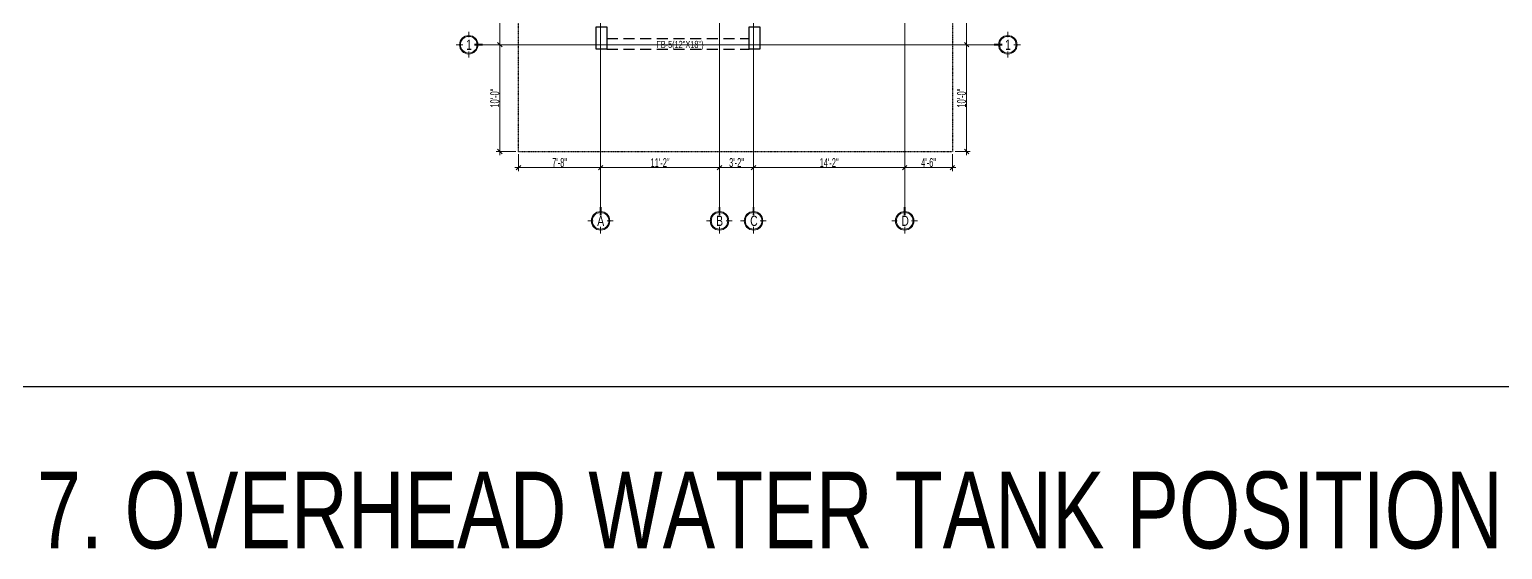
# Model space of a CAD drawing. Header units: inches. Extents: x 283072 to 301462, y 26630 to 62925.
# Drawn here: x 293775 to 295432, y 30119 to 30704 of the extents above; entities that cross this region are included whole.
import ezdxf
from ezdxf.enums import TextEntityAlignment as Align

# ---------------------------------------------------------------- set-up
doc = ezdxf.new("R2010")
doc.units = ezdxf.units.IN
doc.header["$MEASUREMENT"] = 0
doc.header["$PDMODE"] = 2
for name, pattern in [('ACAD_ISO03W100', [30, 12, -18]), ('CENTER2', [1.125, 0.75, -0.125, 0.125, -0.125]), ('DASHDOT', [25.4, 12.7, -6.35, 0, -6.35]), ('HIDDEN', [0.375, 0.25, -0.125])]:
    doc.linetypes.add(name, pattern=pattern)
doc.layers.get('0').update_dxf_attribs({"lineweight": 5})
for name, color, linetype, lineweight in [('BEAM', 54, 'ACAD_ISO03W100', 5), ('BUILDING_OUTER_P3', 1, 'Continuous', 35), ('column', 1, 'Continuous', 30), ('Dime.', 7, 'Continuous', 15), ('Dimension.', 7, 'Continuous', 5), ('Grid+Di', 194, 'CENTER2', 15), ('Text Room name', 4, 'Continuous', 13)]:
    doc.layers.add(name, color=color, linetype=linetype, lineweight=lineweight)
doc.styles.add('ltcnbt', font='swisscl.ttf', dxfattribs={"width": 0.7, "height": 10})
doc.styles.add('S_Swis721 LtCn BT', font='swisscl.ttf')
doc.styles.add('style4', font='swisscl.ttf')
doc.dimstyles.new('SCALE-50', dxfattribs={"dimtxt": 9, "dimasz": 5, "dimexe": 4, "dimexo": 3, "dimgap": 0.5, "dimtad": 1, "dimdec": 0, "dimzin": 3, "dimdsep": 46, "dimlunit": 4, "dimtxsty": 'ltcnbt', "dimblk": 'OBLIQUE', "dimcen": 0.09375, "dimdle": 4, "dimclrd": 252, "dimclre": 252, "dimclrt": 7, "dimadec": 0, "dimazin": 0, "dimtfac": 1, "dimtdec": 0, "dimtofl": 0, "dimtmove": 1, "dimatfit": 3, "dimfxl": 3, "dimtolj": 1, "dimtzin": 0, "dimlwd": 15, "dimlwe": 15, "dimarcsym": 0})

# ---------------------------------------------------------------- blocks, each defined once
blk = doc.blocks.new('GN')
at = {"layer": 'Grid+Di', "color": 5, "linetype": 'ByBlock', "lineweight": 0}
for points in [[(-6.3, 0), (-13.4, 0)], [(0, 8), (0, 13.6)], [(0, -13.4), (0, -7)]]:
    blk.add_lwpolyline(points, dxfattribs=at)
at = {"layer": 'Grid+Di', "color": 5, "linetype": 'ByBlock', "lineweight": 0, "const_width": 2}
blk.add_lwpolyline([(14.5, 0), (5.9, 0)], dxfattribs=at)
at = {"layer": 'Grid+Di', "color": 5, "linetype": 'ByBlock'}
for radius in [9.76, 8.76]:
    blk.add_circle((0, 0), radius, dxfattribs=at)
blk = doc.blocks.new('_Oblique')
at = {"color": 0, "linetype": 'ByBlock', "lineweight": -2}
blk.add_line((-0.5, -0.5), (0.5, 0.5), dxfattribs=at)
blk = doc.blocks.new('*D456')
at = {"layer": 'Defpoints', "color": 0, "linetype": 'ByBlock', "lineweight": 30, "ltscale": 200, "transparency": 16777216}
for p in [(294324.9, 30567.1), (294417.2, 30567.1), (294417.2, 30549)]:
    blk.add_point(p, dxfattribs=at)
at = {"layer": 'Dimension.', "color": 252, "lineweight": 15, "ltscale": 200, "transparency": 16777216}
for p, q in [((294320.9, 30549), (294421.2, 30549)), ((294324.9, 30564.1), (294324.9, 30545)), ((294417.2, 30564.1), (294417.2, 30545))]:
    blk.add_line(p, q, dxfattribs=at)
at = {"layer": 'Dimension.', "color": 252, "linetype": 'ByBlock', "lineweight": 15, "ltscale": 200, "transparency": 16777216, "xscale": 5, "yscale": 5, "zscale": 5, "rotation": 180}
blk.add_blockref('_Oblique', (294324.9, 30549), dxfattribs=at)
at = {"layer": 'Dimension.', "color": 252, "linetype": 'ByBlock', "lineweight": 15, "ltscale": 200, "transparency": 16777216, "xscale": 5, "yscale": 5, "zscale": 5}
blk.add_blockref('_Oblique', (294417.2, 30549), dxfattribs=at)
at = {"layer": 'Dimension.', "color": 7, "linetype": 'ByBlock', "lineweight": 15, "ltscale": 200, "transparency": 16777216, "insert": (294371.1, 30554.6), "char_height": 10, "attachment_point": 5, "style": 'ltcnbt'}
blk.add_mtext('\\A1;7\'-8"', dxfattribs=at)
blk = doc.blocks.new('*D457')
at = {"layer": 'Defpoints', "color": 0, "linetype": 'ByBlock', "lineweight": 30, "ltscale": 200, "transparency": 16777216}
for p in [(294417.2, 30567.1), (294550.9, 30567.1), (294550.9, 30549)]:
    blk.add_point(p, dxfattribs=at)
at = {"layer": 'Dimension.', "color": 252, "lineweight": 15, "ltscale": 200, "transparency": 16777216}
for p, q in [((294413.2, 30549), (294554.9, 30549)), ((294417.2, 30564.1), (294417.2, 30545)), ((294550.9, 30564.1), (294550.9, 30545))]:
    blk.add_line(p, q, dxfattribs=at)
at = {"layer": 'Dimension.', "color": 252, "linetype": 'ByBlock', "lineweight": 15, "ltscale": 200, "transparency": 16777216, "xscale": 5, "yscale": 5, "zscale": 5, "rotation": 180}
blk.add_blockref('_Oblique', (294417.2, 30549), dxfattribs=at)
at = {"layer": 'Dimension.', "color": 252, "linetype": 'ByBlock', "lineweight": 15, "ltscale": 200, "transparency": 16777216, "xscale": 5, "yscale": 5, "zscale": 5}
blk.add_blockref('_Oblique', (294550.9, 30549), dxfattribs=at)
at = {"layer": 'Dimension.', "color": 7, "linetype": 'ByBlock', "lineweight": 15, "ltscale": 200, "transparency": 16777216, "insert": (294484.1, 30554.5), "char_height": 10, "attachment_point": 5, "style": 'ltcnbt'}
blk.add_mtext('\\A1;11\'-2"', dxfattribs=at)
blk = doc.blocks.new('*D458')
at = {"layer": 'Defpoints', "color": 0, "linetype": 'ByBlock', "lineweight": 30, "ltscale": 200, "transparency": 16777216}
for p in [(294550.9, 30567.1), (294589.2, 30567.1), (294589.2, 30549)]:
    blk.add_point(p, dxfattribs=at)
at = {"layer": 'Dimension.', "color": 252, "lineweight": 15, "ltscale": 200, "transparency": 16777216}
for p, q in [((294546.9, 30549), (294593.2, 30549)), ((294550.9, 30564.1), (294550.9, 30545)), ((294589.2, 30564.1), (294589.2, 30545))]:
    blk.add_line(p, q, dxfattribs=at)
at = {"layer": 'Dimension.', "color": 252, "linetype": 'ByBlock', "lineweight": 15, "ltscale": 200, "transparency": 16777216, "xscale": 5, "yscale": 5, "zscale": 5, "rotation": 180}
blk.add_blockref('_Oblique', (294550.9, 30549), dxfattribs=at)
at = {"layer": 'Dimension.', "color": 252, "linetype": 'ByBlock', "lineweight": 15, "ltscale": 200, "transparency": 16777216, "xscale": 5, "yscale": 5, "zscale": 5}
blk.add_blockref('_Oblique', (294589.2, 30549), dxfattribs=at)
at = {"layer": 'Dimension.', "color": 7, "linetype": 'ByBlock', "lineweight": 15, "ltscale": 200, "transparency": 16777216, "insert": (294570.1, 30554.6), "char_height": 10, "attachment_point": 5, "style": 'ltcnbt'}
blk.add_mtext('\\A1;3\'-2"', dxfattribs=at)
blk = doc.blocks.new('*D459')
at = {"layer": 'Defpoints', "color": 0, "linetype": 'ByBlock', "lineweight": 30, "ltscale": 200, "transparency": 16777216}
for p in [(294589.2, 30567.1), (294759.2, 30567.1), (294759.2, 30549)]:
    blk.add_point(p, dxfattribs=at)
at = {"layer": 'Dimension.', "color": 252, "lineweight": 15, "ltscale": 200, "transparency": 16777216}
for p, q in [((294585.2, 30549), (294763.2, 30549)), ((294589.2, 30564.1), (294589.2, 30545)), ((294759.2, 30564.1), (294759.2, 30545))]:
    blk.add_line(p, q, dxfattribs=at)
at = {"layer": 'Dimension.', "color": 252, "linetype": 'ByBlock', "lineweight": 15, "ltscale": 200, "transparency": 16777216, "xscale": 5, "yscale": 5, "zscale": 5, "rotation": 180}
blk.add_blockref('_Oblique', (294589.2, 30549), dxfattribs=at)
at = {"layer": 'Dimension.', "color": 252, "linetype": 'ByBlock', "lineweight": 15, "ltscale": 200, "transparency": 16777216, "xscale": 5, "yscale": 5, "zscale": 5}
blk.add_blockref('_Oblique', (294759.2, 30549), dxfattribs=at)
at = {"layer": 'Dimension.', "color": 7, "linetype": 'ByBlock', "lineweight": 15, "ltscale": 200, "transparency": 16777216, "insert": (294674.2, 30554.5), "char_height": 10, "attachment_point": 5, "style": 'ltcnbt'}
blk.add_mtext('\\A1;14\'-2"', dxfattribs=at)
blk = doc.blocks.new('*D460')
at = {"layer": 'Defpoints', "color": 0, "linetype": 'ByBlock', "lineweight": 30, "ltscale": 200, "transparency": 16777216}
for p in [(294759.2, 30567.1), (294812.9, 30567.1), (294812.9, 30549)]:
    blk.add_point(p, dxfattribs=at)
at = {"layer": 'Dimension.', "color": 252, "lineweight": 15, "ltscale": 200, "transparency": 16777216}
for p, q in [((294755.2, 30549), (294816.9, 30549)), ((294759.2, 30564.1), (294759.2, 30545)), ((294812.9, 30564.1), (294812.9, 30545))]:
    blk.add_line(p, q, dxfattribs=at)
at = {"layer": 'Dimension.', "color": 252, "linetype": 'ByBlock', "lineweight": 15, "ltscale": 200, "transparency": 16777216, "xscale": 5, "yscale": 5, "zscale": 5, "rotation": 180}
blk.add_blockref('_Oblique', (294759.2, 30549), dxfattribs=at)
at = {"layer": 'Dimension.', "color": 252, "linetype": 'ByBlock', "lineweight": 15, "ltscale": 200, "transparency": 16777216, "xscale": 5, "yscale": 5, "zscale": 5}
blk.add_blockref('_Oblique', (294812.9, 30549), dxfattribs=at)
at = {"layer": 'Dimension.', "color": 7, "linetype": 'ByBlock', "lineweight": 15, "ltscale": 200, "transparency": 16777216, "insert": (294786.1, 30554.6), "char_height": 10, "attachment_point": 5, "style": 'ltcnbt'}
blk.add_mtext('\\A1;4\'-6"', dxfattribs=at)
blk = doc.blocks.new('*D461')
at = {"layer": 'Defpoints', "color": 0, "linetype": 'ByBlock', "lineweight": 30, "ltscale": 200, "transparency": 16777216}
for p in [(294303.9, 30687.2), (294324.9, 30687.2), (294324.9, 30567.1)]:
    blk.add_point(p, dxfattribs=at)
at = {"layer": 'Dimension.', "color": 252, "lineweight": 15, "ltscale": 200, "transparency": 16777216}
for p, q in [((294321.9, 30687.2), (294299.9, 30687.2)), ((294303.9, 30563.1), (294303.9, 30691.2)), ((294321.9, 30567.1), (294299.9, 30567.1))]:
    blk.add_line(p, q, dxfattribs=at)
at = {"layer": 'Dimension.', "color": 252, "linetype": 'ByBlock', "lineweight": 15, "ltscale": 200, "transparency": 16777216, "xscale": 5, "yscale": 5, "zscale": 5}
for p, rotation in [((294303.9, 30687.2), 90), ((294303.9, 30567.1), 270)]:
    blk.add_blockref('_Oblique', p, dxfattribs=dict(at, rotation=rotation))
at = {"layer": 'Dimension.', "color": 7, "linetype": 'ByBlock', "lineweight": 15, "ltscale": 200, "transparency": 16777216, "insert": (294298.2, 30627.1), "char_height": 10, "attachment_point": 5, "rotation": 90, "style": 'ltcnbt'}
blk.add_mtext('\\A1;10\'-0"', dxfattribs=at)
blk = doc.blocks.new('*D462')
at = {"layer": 'Defpoints', "color": 0, "linetype": 'ByBlock', "lineweight": 30, "ltscale": 200, "transparency": 16777216}
for p in [(294303.9, 30759.2), (294324.9, 30759.2), (294324.9, 30687.2)]:
    blk.add_point(p, dxfattribs=at)
at = {"layer": 'Dimension.', "color": 252, "lineweight": 15, "ltscale": 200, "transparency": 16777216}
for p, q in [((294321.9, 30759.2), (294299.9, 30759.2)), ((294303.9, 30683.2), (294303.9, 30763.2)), ((294321.9, 30687.2), (294299.9, 30687.2))]:
    blk.add_line(p, q, dxfattribs=at)
at = {"layer": 'Dimension.', "color": 252, "linetype": 'ByBlock', "lineweight": 15, "ltscale": 200, "transparency": 16777216, "xscale": 5, "yscale": 5, "zscale": 5}
for p, rotation in [((294303.9, 30759.2), 90), ((294303.9, 30687.2), 270)]:
    blk.add_blockref('_Oblique', p, dxfattribs=dict(at, rotation=rotation))
at = {"layer": 'Dimension.', "color": 7, "linetype": 'ByBlock', "lineweight": 15, "ltscale": 200, "transparency": 16777216, "insert": (294298.2, 30723.2), "char_height": 10, "attachment_point": 5, "rotation": 90, "style": 'ltcnbt'}
blk.add_mtext('\\A1;6\'-0"', dxfattribs=at)
blk = doc.blocks.new('*D448')
at = {"layer": 'Defpoints', "color": 0, "linetype": 'ByBlock', "lineweight": 30, "ltscale": 200, "transparency": 16777216}
for p in [(294812.9, 30687.2), (294828.8, 30687.2), (294812.9, 30567.1)]:
    blk.add_point(p, dxfattribs=at)
at = {"layer": 'Dimension.', "color": 252, "lineweight": 15, "ltscale": 200, "transparency": 16777216}
for p, q in [((294815.9, 30687.2), (294832.8, 30687.2)), ((294828.8, 30563.1), (294828.8, 30691.2)), ((294815.9, 30567.1), (294832.8, 30567.1))]:
    blk.add_line(p, q, dxfattribs=at)
at = {"layer": 'Dimension.', "color": 252, "linetype": 'ByBlock', "lineweight": 15, "ltscale": 200, "transparency": 16777216, "xscale": 5, "yscale": 5, "zscale": 5}
for p, rotation in [((294828.8, 30687.2), 90), ((294828.8, 30567.1), 270)]:
    blk.add_blockref('_Oblique', p, dxfattribs=dict(at, rotation=rotation))
at = {"layer": 'Dimension.', "color": 7, "linetype": 'ByBlock', "lineweight": 15, "ltscale": 200, "transparency": 16777216, "insert": (294823.2, 30627.1), "char_height": 10, "attachment_point": 5, "rotation": 90, "style": 'ltcnbt'}
blk.add_mtext('\\A1;10\'-0"', dxfattribs=at)
blk = doc.blocks.new('*D449')
at = {"layer": 'Defpoints', "color": 0, "linetype": 'ByBlock', "lineweight": 30, "ltscale": 200, "transparency": 16777216}
for p in [(294812.9, 30954.2), (294828.8, 30954.2), (294812.9, 30687.2)]:
    blk.add_point(p, dxfattribs=at)
at = {"layer": 'Dimension.', "color": 252, "lineweight": 15, "ltscale": 200, "transparency": 16777216}
for p, q in [((294815.9, 30954.2), (294832.8, 30954.2)), ((294828.8, 30683.2), (294828.8, 30958.2)), ((294815.9, 30687.2), (294832.8, 30687.2))]:
    blk.add_line(p, q, dxfattribs=at)
at = {"layer": 'Dimension.', "color": 252, "linetype": 'ByBlock', "lineweight": 15, "ltscale": 200, "transparency": 16777216, "xscale": 5, "yscale": 5, "zscale": 5}
for p, rotation in [((294828.8, 30954.2), 90), ((294828.8, 30687.2), 270)]:
    blk.add_blockref('_Oblique', p, dxfattribs=dict(at, rotation=rotation))
at = {"layer": 'Dimension.', "color": 7, "linetype": 'ByBlock', "lineweight": 15, "ltscale": 200, "transparency": 16777216, "insert": (294823.2, 30820.7), "char_height": 10, "attachment_point": 5, "rotation": 90, "style": 'ltcnbt'}
blk.add_mtext('\\A1;22\'-3"', dxfattribs=at)
blk = doc.blocks.new('HRTY45')
at = {"layer": 'column'}
for p, q in [((297041.3, 47288.9), (297041.3, 47298.9)), ((297130.3, 47298.9), (297041.3, 47298.9)), ((297130.3, 47298.9), (297130.3, 47288.9)), ((297130.3, 47288.9), (297041.3, 47288.9)), ((297041.3, 47212.1), (297041.3, 47222.1)), ((297130.3, 47222.1), (297041.3, 47222.1)), ((297130.3, 47222.1), (297130.3, 47212.1)), ((297130.3, 47212.1), (297041.3, 47212.1))]:
    blk.add_line(p, q, dxfattribs=at)
for points in [[(297184.3, 47298.9), (297194.3, 47298.9), (297194.3, 47273.9), (297184.3, 47273.9)], [(297390.6, 47285.9), (297402.6, 47285.9), (297402.6, 47260.9), (297390.6, 47260.9)], [(297184.3, 47077.1), (297194.3, 47077.1), (297194.3, 47042.1), (297184.3, 47042.1)], [(297390.6, 47072.1), (297402.6, 47072.1), (297402.6, 47042.1), (297390.6, 47042.1)], [(297050.6, 47044.1), (297050.6, 47054.1), (297080.6, 47054.1), (297080.6, 47044.1)], [(297050.6, 46824.5), (297050.6, 46836.5), (297080.6, 46836.5), (297080.6, 46824.5)], [(297176.6, 46824.5), (297176.6, 46836.5), (297206.6, 46836.5), (297206.6, 46824.5)], [(297372.6, 46824.5), (297372.6, 46836.5), (297402.6, 46836.5), (297402.6, 46824.5)], [(297050.6, 46619.5), (297050.6, 46631.5), (297080.6, 46631.5), (297080.6, 46619.5)], [(297196.6, 46621.5), (297196.6, 46631.5), (297234.6, 46631.5), (297234.6, 46621.5)], [(297372.6, 46619.5), (297372.6, 46631.5), (297402.6, 46631.5), (297402.6, 46619.5)], [(297390.6, 46451.4), (297402.6, 46451.4), (297402.6, 46426.4), (297390.6, 46426.4)], [(297050.6, 46379.4), (297062.6, 46379.4), (297062.6, 46354.4), (297050.6, 46354.4)], [(297222.6, 46379.4), (297234.6, 46379.4), (297234.6, 46354.4), (297222.6, 46354.4)]]:
    blk.add_lwpolyline(points, close=True, dxfattribs=at)

msp = doc.modelspace()

# ---------------------------------------------------------------- linework, layer by layer
at = {"layer": 'BEAM', "color": 3, "linetype": 'HIDDEN', "lineweight": 30, "ltscale": 50}
for p, q in [((294424.23038, 30694.15655), (294584.23261, 30694.15655)), ((294424.23038, 30682.15655), (294584.23261, 30682.15655))]:
    msp.add_line(p, q, dxfattribs=at)
at = {"layer": 'BUILDING_OUTER_P3', "linetype": 'DASHDOT', "lineweight": 30, "ltscale": 0.02}
for p, q in [((294324.92011, 30567.07655), (294324.92011, 31722.07655)), ((294324.92011, 30567.07655), (294324.92011, 31722.07655)), ((294812.92011, 31722.07655), (294812.92011, 30567.07655)), ((294324.92011, 30567.07655), (294812.92011, 30567.07655))]:
    msp.add_line(p, q, dxfattribs=at)
at = {"layer": 'Dimension.', "color": 6, "linetype": 'ByBlock', "lineweight": 30, "ltscale": 200}
msp.add_line((290407.92011, 30302.57655), (297115.92011, 30302.57655), dxfattribs=at)
at = {"layer": 'Grid+Di', "linetype": 'ByBlock', "lineweight": 15, "ltscale": 200}
for p, q in [((294417.23038, 31770.5805), (294417.23038, 30504.47835)), ((294550.92011, 31770.5805), (294550.92011, 30504.47835)), ((294589.23261, 31770.5805), (294589.23261, 30504.47835)), ((294759.23261, 31770.5805), (294759.23261, 30504.47835)), ((294859.75505, 30687.15655), (294284.42321, 30687.15655))]:
    msp.add_line(p, q, dxfattribs=at)

# ---------------------------------------------------------------- block references
at = {"layer": 'column', "linetype": 'ByBlock', "lineweight": 15}
msp.add_blockref('HRTY45', (-2638.37601, -15672.22653), dxfattribs=at)
at = {"layer": 'Dime.', "yscale": 1.066601249971427, "zscale": 1.06660125}
for p, xscale in [((294268.98832, 30687.15655), 1.066601249971427), ((294875.18993, 30687.15655), -1.066601249971427)]:
    msp.add_blockref('GN', p, dxfattribs=dict(at, xscale=xscale))
at = {"layer": 'Dime.', "xscale": 1.066601249971427, "yscale": 1.066601249971427, "zscale": 1.06660125, "rotation": 90}
for p in [(294417.23038, 30489.04346), (294550.92011, 30489.04346), (294589.23261, 30489.04346), (294759.23261, 30489.04346)]:
    msp.add_blockref('GN', p, dxfattribs=at)

# ---------------------------------------------------------------- texts
at = {"layer": 'Dime.', "style": 'style4'}
for s, height, p in [('1', 11.4075, (294265.93786, 30681.46232, 0.75826)), ("FB-5(12''X18'')", 7.98525, (294479.98419, 30683.5458, 0.53078)), ('1', 11.4075, (294872.13947, 30681.46232, 0.75826)), ('A', 11.4075, (294413.46581, 30483.34922, 0.75826)), ('B', 11.4075, (294547.15554, 30483.34922, 0.75826)), ('C', 11.4075, (294585.46805, 30483.34922, 0.75826)), ('D', 11.4075, (294755.46805, 30483.34922, 0.75826))]:
    msp.add_text(s, height=height, dxfattribs=at).set_placement(p)
at = {"layer": 'Text Room name', "lineweight": 30, "ltscale": 0.0025, "style": 'S_Swis721 LtCn BT'}
msp.add_text('7. OVERHEAD WATER TANK POSITION', height=86.4, dxfattribs=at).set_placement((294607.63767, 30163.57655), align=Align.MIDDLE_CENTER)

# ---------------------------------------------------------------- dimensions: what is measured, and where the dimension line sits
at = {"layer": 'Dimension.', "linetype": 'ByBlock', "lineweight": 15, "ltscale": 200}
for base, p1, p2, picture, middle in [((294828.82176, 30954.23511), (294812.92011, 30687.15655), (294812.92011, 30954.23511), '*D449', (294823.20053, 30820.69583)), ((294303.86994, 30759.21906), (294324.92011, 30687.15655), (294324.92011, 30759.21906), '*D462', (294298.24871, 30723.18781)), ((294303.86994, 30687.15655), (294324.92011, 30567.07655), (294324.92011, 30687.15655), '*D461', (294298.24871, 30627.11655)), ((294828.82176, 30687.15655), (294812.92011, 30567.07655), (294812.92011, 30687.15655), '*D448', (294823.20053, 30627.11655))]:
    dim = msp.add_linear_dim(base=base, p1=p1, p2=p2, angle=90, dimstyle='SCALE-50', dxfattribs=at)
    dim.commit()
    dim.dimension.update_dxf_attribs({"geometry": picture, "text_midpoint": middle})
for base, p1, p2, picture, middle in [((294417.23038, 30548.97798), (294324.92011, 30567.07655), (294417.23038, 30567.07655), '*D456', (294371.07524, 30554.59921)), ((294550.92011, 30548.97798), (294417.23038, 30567.07655), (294550.92011, 30567.07655), '*D457', (294484.07524, 30554.49764)), ((294589.23261, 30548.97798), (294550.92011, 30567.07655), (294589.23261, 30567.07655), '*D458', (294570.07636, 30554.59921)), ((294759.23261, 30548.97798), (294589.23261, 30567.07655), (294759.23261, 30567.07655), '*D459', (294674.23261, 30554.49764)), ((294812.92011, 30548.97798), (294759.23261, 30567.07655), (294812.92011, 30567.07655), '*D460', (294786.07636, 30554.59921))]:
    dim = msp.add_linear_dim(base=base, p1=p1, p2=p2, dimstyle='SCALE-50', dxfattribs=at)
    dim.commit()
    dim.dimension.update_dxf_attribs({"geometry": picture, "text_midpoint": middle})

doc.saveas('drawing.dxf')
